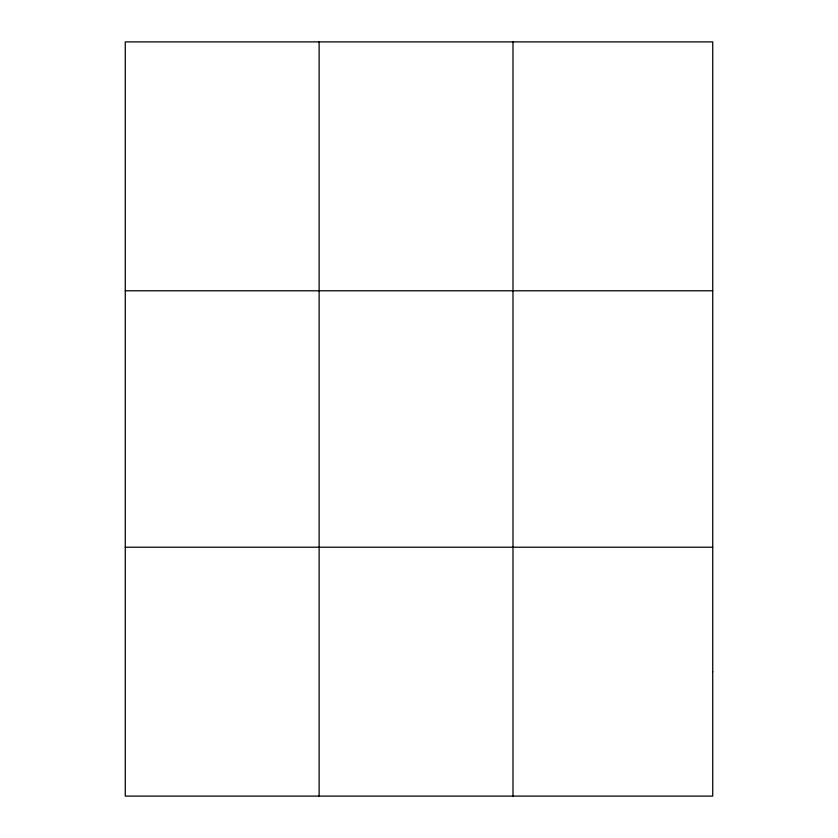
<?xml version="1.0" encoding="UTF-8"?>
<svg xmlns="http://www.w3.org/2000/svg" width="838" height="838" viewBox="0 0 838 838"><rect width="100%" height="100%" fill="white"/><g stroke="black" fill="none" stroke-linecap="round" stroke-linejoin="round"><path stroke-width="1.26" d="M319.131 41.9L319.131 796.1M512.992 41.9L512.992 796.1M125.271 290.786L712.729 290.786M125.271 547.214L712.729 547.214M712.729 671.657L712.729 796.1L125.271 796.1L125.271 41.9L712.729 41.9L712.729 671.657"/></g></svg>
